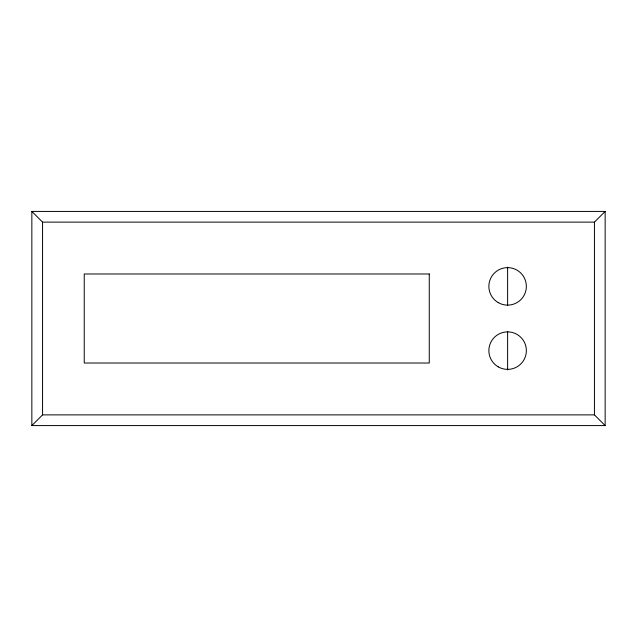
<?xml version="1.0" encoding="UTF-8"?>
<svg xmlns="http://www.w3.org/2000/svg" width="637" height="637" viewBox="0 0 637 637"><rect width="100%" height="100%" fill="white"/><g stroke="black" fill="none" stroke-linecap="round" stroke-linejoin="round"><path stroke-width="0.96" d="M31.85 425.58L42.56 414.878L594.44 414.878L605.15 425.58L605.15 211.42L31.85 211.42L31.85 425.58L605.15 425.58M31.85 211.42L42.56 222.122L594.44 222.122L605.15 211.42M594.44 222.122L594.44 414.878M507.617 267.102L507.617 305.649M507.617 331.351L507.617 369.898M42.56 222.122L42.56 414.878M429.266 273.982L84.243 273.982L84.243 363.018L429.266 363.018L429.266 273.982M498.245 302.607A18.736 18.736 0 0 0 526.361 286.371A18.736 18.736 0 0 0 498.245 270.144A18.736 18.736 0 0 0 498.245 302.607M498.245 366.856A18.736 18.736 0 0 0 526.361 350.629A18.736 18.736 0 0 0 498.245 334.393A18.736 18.736 0 0 0 498.245 366.856"/></g></svg>
